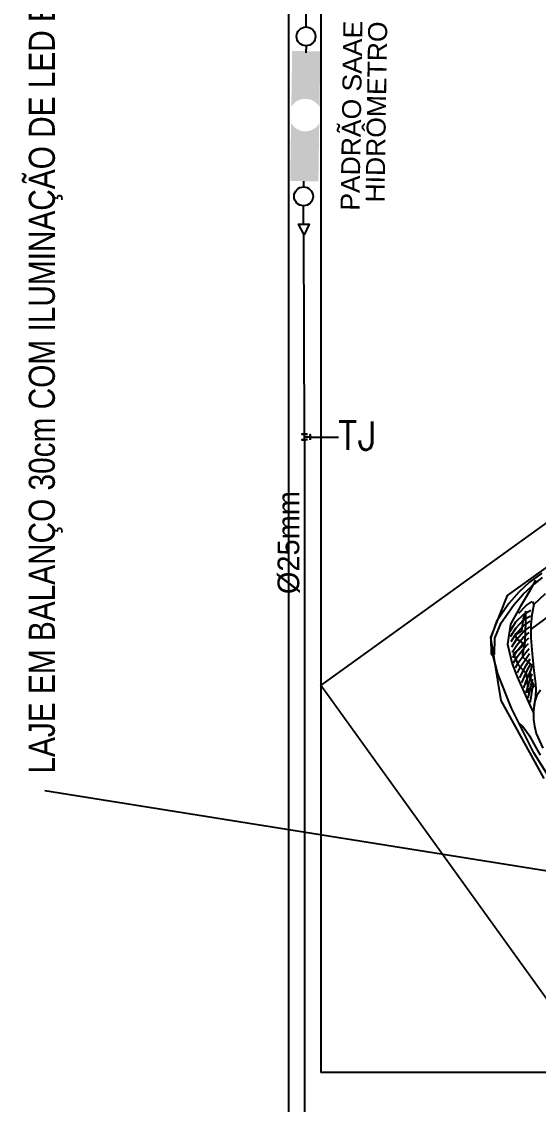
# Model space of a CAD drawing. Header units: millimetres. Extents: x 1904 to 2142, y -1319 to -1235.
# Drawn here: x 1982.44 to 1986.02, y -1252.69 to -1245.19 of the extents above; entities that cross this region are included whole.
import ezdxf
from ezdxf.enums import TextEntityAlignment as Align

# ---------------------------------------------------------------- set-up
doc = ezdxf.new("R2010")
doc.units = ezdxf.units.MM
doc.header["$LTSCALE"] = 30
doc.layers.get('0').update_dxf_attribs({"linetype": 'CONTINUOUS'})
for name, color, linetype in [('arquitetura', 8, 'CONTINUOUS'), ('CONEXÃO_HIDRÁULICA', 2, 'CONTINUOUS'), ('TUBULAÇÃO_HIDRÁULICA', 3, 'CONTINUOUS')]:
    doc.layers.add(name, color=color, linetype=linetype)
doc.styles.add('CARIMBO_DADOS', font='arial.ttf', dxfattribs={"height": 0.1})
doc.styles.add('F2', font='ARIALN.TTF')
doc.styles.add('ROMANS', font='simplex.shx', dxfattribs={"height": 6})
doc.dimstyles.get("Standard").update_dxf_attribs({"dimtxt": 0.18, "dimasz": 0.18, "dimexe": 0.18, "dimexo": 0.0625, "dimgap": 0.09, "dimtad": 0, "dimtih": 1, "dimtoh": 1, "dimdec": 4, "dimzin": 0, "dimdsep": 46, "dimtxsty": 'Standard', "dimcen": 0.09, "dimadec": 0, "dimazin": 0, "dimtfac": 1, "dimtdec": 4, "dimtofl": 0, "dimtmove": 0, "dimatfit": 3, "dimfxl": 1, "dimtolj": 1, "dimtzin": 0, "dimarcsym": 0})

# ---------------------------------------------------------------- blocks, each defined once
blk = doc.blocks.new('Austin Mini dessus')
at = {"color": 8, "flags": 128}
for points in [[(-0.5405, 2.876), (-0.5243, 2.6047)], [(-0.5243, 2.6047), (-0.4897, 2.3776)], [(-0.5002, 2.5714), (-0.5068, 2.6299)], [(-0.4642, 2.5388), (-0.4783, 2.6109)], [(-0.4961, 2.5299), (-0.5002, 2.5714)], [(-0.4965, 2.4761), (-0.4951, 2.5046)], [(-0.4951, 2.5046), (-0.4961, 2.5299)], [(-0.4511, 2.5067), (-0.4642, 2.5388)], [(-0.4377, 2.4782), (-0.4511, 2.5067)], [(-0.5014, 2.4519), (-0.4965, 2.4761)], [(-0.4198, 2.4536), (-0.4377, 2.4782)], [(-0.4198, 2.4536), (-0.3822, 2.4143)], [(-0.4126, 2.4151), (-0.4198, 2.4536)], [(-0.3975, 2.3367), (-0.4126, 2.4151)], [(-0.4043, 2.4065), (-0.3863, 2.3895)], [(-0.3677, 2.3955), (-0.4003, 2.4288)], [(-0.3822, 2.4143), (-0.3546, 2.3944)], [(-0.4897, 2.3776), (-0.4494, 2.2119)], [(-0.3989, 2.3821), (-0.3794, 2.3657)], [(-0.3935, 2.3577), (-0.3726, 2.3419)], [(-0.3864, 2.3641), (-0.3443, 2.3544)], [(-0.3402, 2.2847), (-0.3864, 2.3641)], [(-0.3863, 2.3895), (-0.3657, 2.3661)], [(-0.3794, 2.3657), (-0.3561, 2.3436)], [(-0.3478, 2.3704), (-0.3677, 2.3955)], [(-0.3657, 2.3661), (-0.3434, 2.3447)], [(-0.3546, 2.3944), (-0.3323, 2.3856)], [(-0.3346, 2.3489), (-0.3478, 2.3704)], [(-0.3443, 2.3544), (-0.3348, 2.3038)], [(-0.3048, 2.2947), (-0.3346, 2.3489)], [(-0.3843, 2.2744), (-0.3975, 2.3367)], [(-0.3881, 2.3334), (-0.3657, 2.3181)], [(-0.3827, 2.309), (-0.3589, 2.2942)], [(-0.3726, 2.3419), (-0.3464, 2.3212)], [(-0.3657, 2.3181), (-0.3368, 2.2988)], [(-0.3561, 2.3436), (-0.3321, 2.324)], [(-0.3464, 2.3212), (-0.3209, 2.3033)], [(-0.3368, 2.2988), (-0.3096, 2.2826)], [(-0.3348, 2.3038), (-0.2973, 2.271)], [(-0.3686, 2.2124), (-0.3843, 2.2744)], [(-0.3774, 2.2846), (-0.352, 2.2704)], [(-0.372, 2.2602), (-0.3452, 2.2466)], [(-0.3589, 2.2942), (-0.3272, 2.2763)], [(-0.352, 2.2704), (-0.3175, 2.2539)], [(-0.3489, 2.2319), (-0.3449, 2.2704)], [(-0.3449, 2.2704), (-0.3402, 2.2847)], [(-0.3272, 2.2763), (-0.2983, 2.2619)], [(-0.3175, 2.2539), (-0.287, 2.2412)], [(-0.3028, 2.2519), (-0.3094, 2.2175)], [(-0.2675, 2.228), (-0.3048, 2.2947)], [(-0.2973, 2.271), (-0.3028, 2.2519)], [(-0.4494, 2.2119), (-0.4163, 2.1254)], [(-0.3332, 2.1259), (-0.3686, 2.2124)], [(-0.3666, 2.2358), (-0.3383, 2.2228)], [(-0.3612, 2.2114), (-0.3315, 2.199)], [(-0.3375, 2.1754), (-0.3489, 2.2319)], [(-0.3452, 2.2466), (-0.3079, 2.2315)], [(-0.3383, 2.2228), (-0.2982, 2.209)], [(-0.3315, 2.199), (-0.2886, 2.1866)], [(-0.3094, 2.2175), (-0.3021, 2.202)], [(-0.3079, 2.2315), (-0.2757, 2.2204)], [(-0.3021, 2.202), (-0.261, 2.1651)], [(-0.2982, 2.209), (-0.2645, 2.1997)], [(-0.2299, 2.1644), (-0.2675, 2.228)], [(-0.3492, 2.1901), (-0.3167, 2.1765)], [(-0.3267, 2.1761), (-0.3375, 2.1754)], [(-0.3372, 2.1687), (-0.3019, 2.154)], [(-0.3036, 2.1762), (-0.3267, 2.1761)], [(-0.3167, 2.1765), (-0.2725, 2.1648)], [(-0.2827, 2.1724), (-0.3036, 2.1762)], [(-0.3019, 2.154), (-0.2565, 2.1429)], [(-0.2886, 2.1866), (-0.2532, 2.179)], [(-0.2847, 2.1294), (-0.2744, 2.1557)], [(-0.2744, 2.1557), (-0.2827, 2.1724)], [(-0.2725, 2.1648), (-0.2368, 2.1592)], [(-0.261, 2.1651), (-0.2046, 2.0909)], [(-0.1958, 2.1163), (-0.2299, 2.1644)], [(-0.4226, 2.1216), (-0.4101, 2.1302)], [(-0.3778, 2.0561), (-0.4226, 2.1216)], [(-0.4101, 2.1302), (-0.3656, 2.0699)], [(-0.269, 2.0579), (-0.3332, 2.1259)], [(-0.3251, 2.1474), (-0.2871, 2.1315)], [(-0.3131, 2.126), (-0.2723, 2.109)], [(-0.301, 2.1047), (-0.2575, 2.0865)], [(-0.2871, 2.1315), (-0.2405, 2.1211)], [(-0.2803, 2.1124), (-0.2847, 2.1294)], [(-0.2456, 2.1137), (-0.2803, 2.1124)], [(-0.2723, 2.109), (-0.2245, 2.0993)], [(-0.2565, 2.1429), (-0.2204, 2.1395)], [(-0.2071, 2.072), (-0.2456, 2.1137)], [(-0.2405, 2.1211), (-0.204, 2.1197)], [(-0.2245, 2.0993), (-0.1876, 2.0999)], [(-0.2069, 2.1325), (0.1144, 2.1265)], [(-0.1629, 2.08), (-0.1958, 2.1163)], [(-0.3153, 2.0107), (-0.3778, 2.0561)], [(-0.3656, 2.0699), (-0.3005, 2.0279)], [(-0.289, 2.0833), (-0.2428, 2.064)], [(-0.1866, 2.0184), (-0.269, 2.0579)], [(-0.2575, 2.0865), (-0.2084, 2.0774)], [(-0.2428, 2.064), (-0.1924, 2.0556)], [(-0.2084, 2.0774), (-0.1711, 2.0801)], [(-0.1762, 2.0504), (-0.2071, 2.072)], [(-0.2046, 2.0909), (-0.1762, 2.0504)], [(-0.1924, 2.0556), (-0.1547, 2.0604)], [(-0.1288, 2.0473), (-0.1629, 2.08)], [(-0.2203, 1.9763), (-0.3153, 2.0107)], [(-0.3005, 2.0279), (-0.2047, 1.9948)], [(-0.2082, 2.0394), (-0.1605, 2.0298)], [(-0.1118, 1.9868), (-0.1866, 2.0184)], [(-0.1605, 2.0298), (-0.1273, 2.0313)], [(-0.1288, 2.0473), (-0.0554, 2.0362)], [(-0.1273, 2.0313), (-0.1288, 2.0473)], [(-0.1499, 1.9594), (-0.2203, 1.9763)], [(-0.2047, 1.9948), (-0.141, 1.9797)], [(-0.0857, 1.9511), (-0.1499, 1.9594)], [(-0.141, 1.9797), (-0.088, 1.9728)], [(-0.0578, 1.9603), (-0.1118, 1.9868)], [(-0.088, 1.9728), (-0.0243, 1.9685)], [(-0.0153, 1.9503), (-0.0857, 1.9511)]]:
    blk.add_lwpolyline(points, dxfattribs=at)

msp = doc.modelspace()

# ---------------------------------------------------------------- hatches: boundary and pattern name
at = {"layer": 'TUBULAÇÃO_HIDRÁULICA'}
h = msp.add_hatch(color=256, dxfattribs=at)
h.paths.add_polyline_path([(1984.4998, -1245.8974), (1984.4937, -1246.2978), (1984.2987, -1246.2949), (1984.3048, -1245.8929, 0.270224), (1984.4019, -1245.9515, 0.265974)])
h.paths.add_polyline_path([(1984.5074, -1245.3979), (1984.5015, -1245.7834, 0.265974), (1984.4053, -1245.7264, 0.270224), (1984.3065, -1245.782), (1984.3125, -1245.395)])

# ---------------------------------------------------------------- linework, layer by layer
at = {"layer": 'arquitetura', "linetype": 'Continuous'}
for p, q in [((1984.2863, -1244.9648), (1984.2863, -1309.5379)), ((1986.5363, -1252.4648), (1984.5113, -1252.4648))]:
    msp.add_line(p, q, dxfattribs=at)
at = {"layer": 'arquitetura'}
msp.add_line((1984.5113, -1244.9648), (1984.5113, -1252.4648), dxfattribs=at)
at = {"layer": 'arquitetura', "const_width": 0.0125}
msp.add_lwpolyline([(1984.5113, -1249.7855), (1986.4396, -1252.4635), (1993.1346, -1247.6428), (1991.2063, -1244.9648)], close=True, dxfattribs=at)
at = {"layer": 'arquitetura'}
msp.add_lwpolyline([(1986.0558, -1250.4313), (1985.7585, -1249.8905), (1985.6884, -1249.4538), (1985.802, -1249.1646), (1987.2198, -1248.1459)], dxfattribs=at)
at = {"layer": 'CONEXÃO_HIDRÁULICA'}
for p, q in [((1984.3989, -1248.0857), (1984.3986, -1248.0484)), ((1984.4361, -1248.0683), (1984.3989, -1248.069))]:
    msp.add_line(p, q, dxfattribs=at)
at = {"layer": 'CONEXÃO_HIDRÁULICA', "extrusion": (0.004932, -0.999988, 0)}
for centre in [(1978.2192, 0, 1257.82), (1978.2194, 0, 1257.8573)]:
    msp.add_circle(centre, 0.0187, dxfattribs=at)
at = {"layer": 'CONEXÃO_HIDRÁULICA', "extrusion": (-0.999988, -0.004932, 0)}
msp.add_circle((1257.8401, 0, -1978.2567), 0.0187, dxfattribs=at)
at = {"layer": 'TUBULAÇÃO_HIDRÁULICA'}
for p, q in [((1984.4083, -1245.229), (1984.4083, -1244.48)), ((1984.4083, -1245.3597), (1984.4067, -1245.4082)), ((1984.3924, -1246.3362), (1984.393, -1246.2963)), ((1984.3919, -1246.5938), (1984.3914, -1246.4669)), ((1984.3986, -1248.0484), (1984.3923, -1246.6646)), ((1984.3989, -1248.0857), (1984.3989, -1266.9334)), ((1984.4361, -1248.0683), (1984.6332, -1248.0683))]:
    msp.add_line(p, q, dxfattribs=at)
msp.add_polyline3d([(1984.3945, -1246.6688, 0), (1984.3558, -1246.5944, 0), (1984.4308, -1246.5932, 0), (1984.3945, -1246.6688, 0)], dxfattribs=at)
for centre in [(1984.4083, -1245.2944), (1984.3914, -1246.4016)]:
    msp.add_circle(centre, 0.0654, dxfattribs=at)

# ---------------------------------------------------------------- block references
at = {"layer": 'arquitetura', "xscale": -1.5, "yscale": 1.5, "zscale": 1.5, "rotation": 215.3560608114845}
msp.add_blockref('Austin Mini dessus', (1984.366, -1246.6105), dxfattribs=at)

# ---------------------------------------------------------------- texts
at = {"layer": 'arquitetura', "style": 'F2'}
msp.add_text('LAJE EM BALANÇO 30cm COM ILUMINAÇÃO DE LED EMBUTIDO', height=0.18, rotation=90, dxfattribs=at).set_placement((1982.6699, -1250.3961))
at = {"layer": 'TUBULAÇÃO_HIDRÁULICA'}
for s, height, rotation, style, p in [('PADRÃO SAAE', 0.13125, 89.12199, 'CARIMBO_DADOS', (1984.7785, -1246.5016)), ('HIDRÔMETRO', 0.13125, 89.12199, 'CARIMBO_DADOS', (1984.9512, -1246.4448)), ('TJ', 0.19656, 359.95605, 'ROMANS', (1984.6293, -1248.1555))]:
    msp.add_text(s, height=height, rotation=rotation, dxfattribs=dict(at, style=style)).set_placement(p)
msp.add_text('Ø25mm', height=0.15, rotation=90.0052, dxfattribs=at).set_placement((1984.2863, -1248.7977), align=Align.MIDDLE_CENTER)

# ---------------------------------------------------------------- leaders
at = {"layer": 'arquitetura'}
msp.add_leader([(1991.9917, -1252.0148), (1982.6017, -1250.516)], dimstyle='Standard', dxfattribs=at)

doc.saveas('drawing.dxf')
